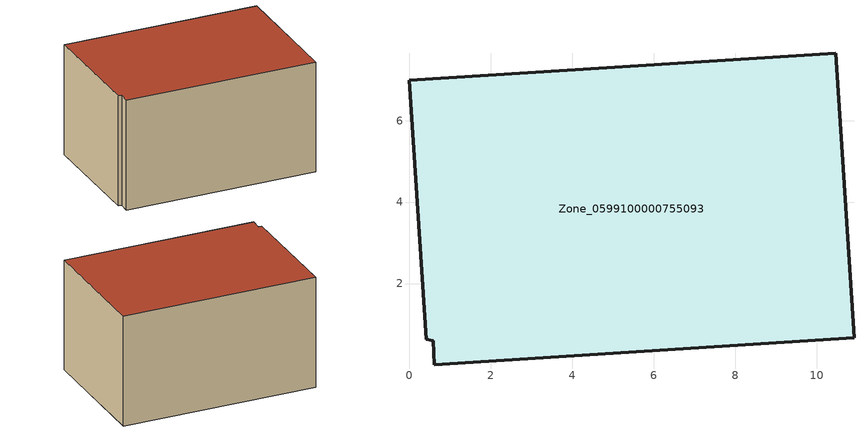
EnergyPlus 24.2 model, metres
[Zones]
Zone_0599100000755093
 floor ground (C_G): 0.61,0.01 0.58,0.59 0.41,0.63 0,6.99 10.46,7.65 10.91,0.67 z0
 wall outside (C_F): 10.91,0.67 10.46,7.65 0,6.99 0.41,0.63 0.58,0.59 0.61,0.01 10.91,0.67 z0:6.03
 roof outside (C_R): 0.58,0.59 0.61,0.01 10.91,0.67 10.46,7.65 0,6.99 0.41,0.63 z6.03
[BUILDING]
Pand.0599100000755093: North Axis=0; Terrain=City; Loads Convergence Tolerance Value=0.04; Temperature Convergence Tolerance Value=0.4; Solar Distribution=FullExterior; Maximum Number of Warmup Days=25; Minimum Number of Warmup Days=1
[Site:Location]
Rotterdam.The.Hague.AP_ZH_NLD Design_Conditions: Latitude=51.96; Longitude=4.45; Time Zone=1; Elevation=-4.5
[SITE:GROUNDTEMPERATURE:BUILDINGSURFACE]
18, 18, 18, 18, 18, 18, 18, 18, 18, 18, 18, 18
[MATERIAL] Thermal Absorptance=0.9; Solar Absorptance=0.7; Visible Absorptance=0.7
Name | Roughness | Thickness | Conductivity | Density | Specific Heat
G.TI.2006-2014 | MediumSmooth | 0.15 | 0.06 | 540 | 1210
F.TI.2006-2014 | Rough | 0.3 | 0.12 | 1920 | 840
R.TI.2006-2014 | MediumRough | 0.2 | 0.08 | 1500 | 1000
[CONSTRUCTION]
C_G: G.TI.2006-2014
C_F: F.TI.2006-2014
C_R: R.TI.2006-2014
[ZONE]
Zone_0599100000755093: Type=1; Multiplier=1; Ceiling Height=Autocalculate; Volume=Autocalculate; Floor Area=autocalculate; Part of Total Floor Area=Yes
[ZONEINFILTRATION:DESIGNFLOWRATE]
Infil_Zone_0599100000755093: Zone or ZoneList or Space or SpaceList=Zone_0599100000755093; Schedule=AlwaysOn; Design Flow Rate Calculation Method=Flow/Area; Flow Rate per Floor Area=0.0015; Constant Term Coefficient=1; Temperature Term Coefficient=0; Velocity Term Coefficient=0; Velocity Squared Term Coefficient=0
[HVACTEMPLATE:ZONE:IDEALLOADSAIRSYSTEM]
Zone_0599100000755093: Maximum Heating Supply Air Temperature=50; Minimum Cooling Supply Air Temperature=13; Maximum Heating Supply Air Humidity Ratio=0.0156; Minimum Cooling Supply Air Humidity Ratio=0.0077; Heating Limit=NoLimit; Cooling Limit=NoLimit; Dehumidification Control Type=ConstantSensibleHeatRatio; Cooling Sensible Heat Ratio=0.7; Dehumidification Setpoint=60; Humidification Control Type=None; Humidification Setpoint=30; Outdoor Air Method=None; Outdoor Air Flow Rate per Person=0.00944; Outdoor Air Flow Rate per Zone Floor Area=0; Outdoor Air Flow Rate per Zone=0; Demand Controlled Ventilation Type=None; Outdoor Air Economizer Type=NoEconomizer; Heat Recovery Type=None; Sensible Heat Recovery Effectiveness=0.7; Latent Heat Recovery Effectiveness=0.65
[ZONECONTROL:THERMOSTAT]
ThermostatControl_Zone_0599100000755093: Zone or ZoneList=Zone_0599100000755093; Control Type Schedule=DualSetpointControlType; Control 1=Thermostat_Zone_0599100000755093; Temperature Difference Between Cutout And Setpoint=0
[THERMOSTATSETPOINT:DUALSETPOINT]
Thermostat_Zone_0599100000755093: Heating Setpoint Temperature Schedule=HeatingSetpoint_Zone_0599100000755093; Cooling Setpoint Temperature Schedule=CoolingSetpoint_Zone_0599100000755093
[SCHEDULE:COMPACT]
HeatingSetpoint_Zone_0599100000755093: Through: 12/31, For: AllDays, Until: 24:00, 21
CoolingSetpoint_Zone_0599100000755093: Through: 12/31, For: AllDays, Until: 24:00, 24
DualSetpointControlType: Through: 12/31, For: AllDays, Until: 24:00, 4
AlwaysOn: Through: 12/31, For: AllDays, Until: 24:00, 1
